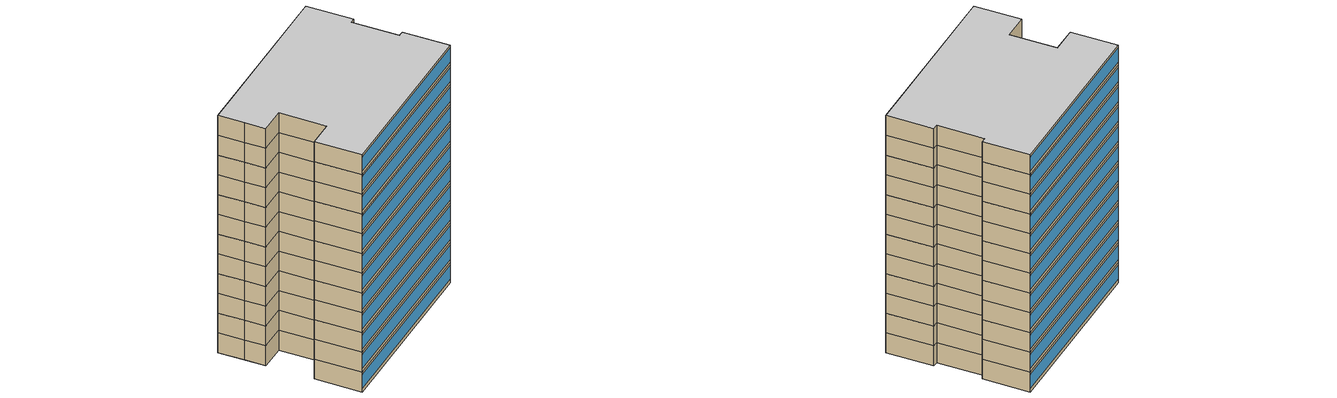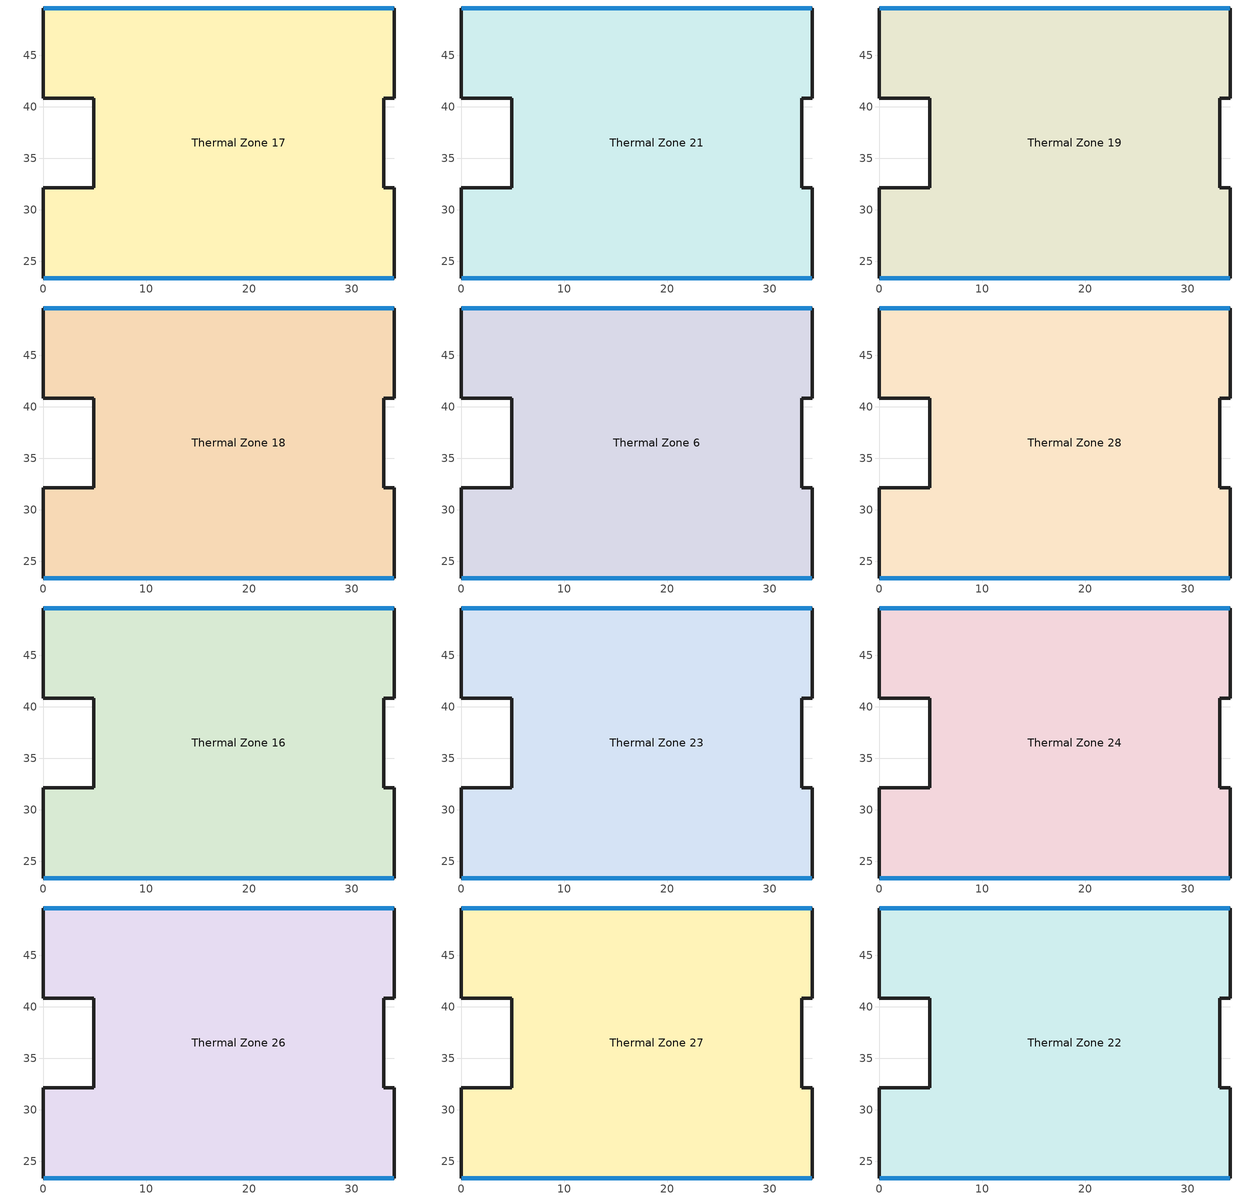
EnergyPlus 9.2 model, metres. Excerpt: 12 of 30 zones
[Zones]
Thermal Zone 17
 floor to Thermal Zone 15 (Interior Floor): 34.1,49.62 34.1,40.87 33.1,40.87 33.1,32.12 34.1,32.12 34.1,23.37 0,23.37 0,32.12 4.9,32.12 4.9,40.87 0,40.87 0,49.62 z41.3
 wall outside (ASHRAE 189.1-2009 ExtWall Mass ClimateZone 1): 0,32.12 0,23.37 34.1,23.37 34.1,32.12 33.1,32.12 33.1,40.87 34.1,40.87 34.1,49.62 0,49.62 0,44.72 0,40.87 4.9,40.87 4.9,32.12 0,32.12 z41.3:45.3
 window (ASHRAE 189.1-2009 ExtWindow ClimateZone 1): 34.07,49.62 0.03,49.62 / 0.03,23.37 34.07,23.37 z42.06:44.81
Thermal Zone 21
 floor to Thermal Zone 17 (Interior Floor): 34.1,49.62 34.1,40.87 33.1,40.87 33.1,32.12 34.1,32.12 34.1,23.37 0,23.37 0,32.12 4.9,32.12 4.9,40.87 0,40.87 0,49.62 z45.3
 wall outside (ASHRAE 189.1-2009 ExtWall Mass ClimateZone 1): 0,32.12 0,23.37 34.1,23.37 34.1,32.12 33.1,32.12 33.1,40.87 34.1,40.87 34.1,49.62 0,49.62 0,44.72 0,40.87 4.9,40.87 4.9,32.12 0,32.12 z45.3:49.3
 window (ASHRAE 189.1-2009 ExtWindow ClimateZone 1): 34.07,49.62 0.03,49.62 / 0.03,23.37 34.07,23.37 z46.06:48.81
Thermal Zone 19
 floor to Thermal Zone 21 (Interior Floor): 34.1,49.62 34.1,40.87 33.1,40.87 33.1,32.12 34.1,32.12 34.1,23.37 0,23.37 0,32.12 4.9,32.12 4.9,40.87 0,40.87 0,49.62 z49.3
 wall outside (ASHRAE 189.1-2009 ExtWall Mass ClimateZone 1): 0,32.12 0,23.37 34.1,23.37 34.1,32.12 33.1,32.12 33.1,40.87 34.1,40.87 34.1,49.62 0,49.62 0,44.72 0,40.87 4.9,40.87 4.9,32.12 0,32.12 z49.3:53.3
 window (ASHRAE 189.1-2009 ExtWindow ClimateZone 1): 34.07,49.62 0.03,49.62 / 0.03,23.37 34.07,23.37 z50.06:52.81
Thermal Zone 18
 floor to Thermal Zone 19 (Interior Floor): 34.1,49.62 34.1,40.87 33.1,40.87 33.1,32.12 34.1,32.12 34.1,23.37 0,23.37 0,32.12 4.9,32.12 4.9,40.87 0,40.87 0,49.62 z53.3
 wall outside (ASHRAE 189.1-2009 ExtWall Mass ClimateZone 1): 0,32.12 0,23.37 34.1,23.37 34.1,32.12 33.1,32.12 33.1,40.87 34.1,40.87 34.1,49.62 0,49.62 0,44.72 0,40.87 4.9,40.87 4.9,32.12 0,32.12 z53.3:57.3
 window (ASHRAE 189.1-2009 ExtWindow ClimateZone 1): 34.07,49.62 0.03,49.62 / 0.03,23.37 34.07,23.37 z54.06:56.81
Thermal Zone 6
 floor to Thermal Zone 18 (Interior Floor): 34.1,49.62 34.1,40.87 33.1,40.87 33.1,32.12 34.1,32.12 34.1,23.37 0,23.37 0,32.12 4.9,32.12 4.9,40.87 0,40.87 0,49.62 z57.3
 wall outside (ASHRAE 189.1-2009 ExtWall Mass ClimateZone 1): 0,32.12 0,23.37 34.1,23.37 34.1,32.12 33.1,32.12 33.1,40.87 34.1,40.87 34.1,49.62 0,49.62 0,44.72 0,40.87 4.9,40.87 4.9,32.12 0,32.12 z57.3:61.3
 window (ASHRAE 189.1-2009 ExtWindow ClimateZone 1): 34.07,49.62 0.03,49.62 / 0.03,23.37 34.07,23.37 z58.06:60.81
Thermal Zone 28
 floor to Thermal Zone 6 (Interior Floor): 34.1,49.62 34.1,40.87 33.1,40.87 33.1,32.12 34.1,32.12 34.1,23.37 0,23.37 0,32.12 4.9,32.12 4.9,40.87 0,40.87 0,49.62 z61.3
 wall outside (ASHRAE 189.1-2009 ExtWall Mass ClimateZone 1): 0,32.12 0,23.37 34.1,23.37 34.1,32.12 33.1,32.12 33.1,40.87 34.1,40.87 34.1,49.62 0,49.62 0,44.72 0,40.87 4.9,40.87 4.9,32.12 0,32.12 z61.3:65.3
 window (ASHRAE 189.1-2009 ExtWindow ClimateZone 1): 34.07,49.62 0.03,49.62 / 0.03,23.37 34.07,23.37 z62.06:64.81
Thermal Zone 16
 floor to Thermal Zone 28 (Interior Floor): 34.1,49.62 34.1,40.87 33.1,40.87 33.1,32.12 34.1,32.12 34.1,23.37 0,23.37 0,32.12 4.9,32.12 4.9,40.87 0,40.87 0,49.62 z65.3
 wall outside (ASHRAE 189.1-2009 ExtWall Mass ClimateZone 1): 0,32.12 0,23.37 34.1,23.37 34.1,32.12 33.1,32.12 33.1,40.87 34.1,40.87 34.1,49.62 0,49.62 0,44.72 0,40.87 4.9,40.87 4.9,32.12 0,32.12 z65.3:69.3
 window (ASHRAE 189.1-2009 ExtWindow ClimateZone 1): 34.07,49.62 0.03,49.62 / 0.03,23.37 34.07,23.37 z66.06:68.81
Thermal Zone 23
 floor to Thermal Zone 16 (Interior Floor): 34.1,49.62 34.1,40.87 33.1,40.87 33.1,32.12 34.1,32.12 34.1,23.37 0,23.37 0,32.12 4.9,32.12 4.9,40.87 0,40.87 0,49.62 z69.3
 wall outside (ASHRAE 189.1-2009 ExtWall Mass ClimateZone 1): 0,32.12 0,23.37 34.1,23.37 34.1,32.12 33.1,32.12 33.1,40.87 34.1,40.87 34.1,49.62 0,49.62 0,44.72 0,40.87 4.9,40.87 4.9,32.12 0,32.12 z69.3:73.3
 window (ASHRAE 189.1-2009 ExtWindow ClimateZone 1): 34.07,49.62 0.03,49.62 / 0.03,23.37 34.07,23.37 z70.06:72.81
Thermal Zone 24
 floor to Thermal Zone 23 (Interior Floor): 34.1,49.62 34.1,40.87 33.1,40.87 33.1,32.12 34.1,32.12 34.1,23.37 0,23.37 0,32.12 4.9,32.12 4.9,40.87 0,40.87 0,49.62 z73.3
 wall outside (ASHRAE 189.1-2009 ExtWall Mass ClimateZone 1): 0,32.12 0,23.37 34.1,23.37 34.1,32.12 33.1,32.12 33.1,40.87 34.1,40.87 34.1,49.62 0,49.62 0,44.72 0,40.87 4.9,40.87 4.9,32.12 0,32.12 z73.3:77.3
 window (ASHRAE 189.1-2009 ExtWindow ClimateZone 1): 34.07,49.62 0.03,49.62 / 0.03,23.37 34.07,23.37 z74.06:76.81
Thermal Zone 26
 floor to Thermal Zone 24 (Interior Floor): 34.1,49.62 34.1,40.87 33.1,40.87 33.1,32.12 34.1,32.12 34.1,23.37 0,23.37 0,32.12 4.9,32.12 4.9,40.87 0,40.87 0,49.62 z77.3
 wall outside (ASHRAE 189.1-2009 ExtWall Mass ClimateZone 1): 0,32.12 0,23.37 34.1,23.37 34.1,32.12 33.1,32.12 33.1,40.87 34.1,40.87 34.1,49.62 0,49.62 0,44.72 0,40.87 4.9,40.87 4.9,32.12 0,32.12 z77.3:81.3
 window (ASHRAE 189.1-2009 ExtWindow ClimateZone 1): 34.07,49.62 0.03,49.62 / 0.03,23.37 34.07,23.37 z78.06:80.81
Thermal Zone 27
 floor to Thermal Zone 26 (Interior Floor): 34.1,49.62 34.1,40.87 33.1,40.87 33.1,32.12 34.1,32.12 34.1,23.37 0,23.37 0,32.12 4.9,32.12 4.9,40.87 0,40.87 0,49.62 z81.3
 wall outside (ASHRAE 189.1-2009 ExtWall Mass ClimateZone 1): 0,32.12 0,23.37 34.1,23.37 34.1,32.12 33.1,32.12 33.1,40.87 34.1,40.87 34.1,49.62 0,49.62 0,44.72 0,40.87 4.9,40.87 4.9,32.12 0,32.12 z81.3:85.3
 window (ASHRAE 189.1-2009 ExtWindow ClimateZone 1): 34.07,49.62 0.03,49.62 / 0.03,23.37 34.07,23.37 z82.06:84.81
Thermal Zone 22
 floor to Thermal Zone 27 (Interior Floor): 34.1,49.62 34.1,40.87 33.1,40.87 33.1,32.12 34.1,32.12 34.1,23.37 0,23.37 0,32.12 4.9,32.12 4.9,40.87 0,40.87 0,49.62 z85.3
 wall outside (ASHRAE 189.1-2009 ExtWall Mass ClimateZone 1): 0,32.12 0,23.37 34.1,23.37 34.1,32.12 33.1,32.12 33.1,40.87 34.1,40.87 34.1,49.62 0,49.62 0,44.72 0,40.87 4.9,40.87 4.9,32.12 0,32.12 z85.3:89.3
 window (ASHRAE 189.1-2009 ExtWindow ClimateZone 1): 34.07,49.62 0.03,49.62 / 0.03,23.37 34.07,23.37 z86.06:88.81
 ceiling to Thermal Zone 25 (Interior Ceiling): 34.1,23.37 34.1,32.12 33.1,32.12 33.1,40.87 34.1,40.87 34.1,49.62 0,49.62 0,40.87 4.9,40.87 4.9,32.12 0,32.12 0,23.37 z89.3
[Building]
Building 1
[Site:Location]
Site 1: Latitude {deg}=0; Longitude {deg}=0; Time Zone {hr}=0; Elevation {m}=0
[SizingPeriod:DesignDay] Month=7; Day of Month=21; Day Type=SummerDesignDay; Daily Dry-Bulb Temperature Range {deltaC}=10.3; Dry-Bulb Temperature Range Modifier Type=DefaultMultipliers; Barometric Pressure {Pa}=101205; Wind Speed {m/s}=6.4; Wind Direction {deg}=350; Rain Indicator=No; Snow Indicator=No; Daylight Saving Time Indicator=No; Solar Model Indicator=ASHRAETau; ASHRAE Clear Sky Optical Depth for Beam Irradiance (taub)=0.745; ASHRAE Clear Sky Optical Depth for Diffuse Irradiance (taud)=1.352
Name | Maximum Dry-Bulb Temperature {C} | Humidity Condition Type | Wetbulb or DewPoint at Maximum Dry-Bulb {C} | Enthalpy at Maximum Dry-Bulb {J/kg}
Doha International Ann Clg .4% Condns DB=>MWB | 43.7 | Wetbulb | 22.1
Doha International Ann Clg .4% Condns DP=>MDB | 34 | Dewpoint | 30.1
Doha International Ann Clg .4% Condns Enth=>MDB | 35.3 | Enthalpy |  | 105900
Doha International Ann Clg .4% Condns WB=>MDB | 35.2 | Wetbulb | 31.1
[Material] Thermal Absorptance=0.9
Name | Roughness | Thickness {m} | Conductivity {W/m-K} | Density {kg/m3} | Specific Heat {J/kg-K} | Solar Absorptance | Visible Absorptance
1/2IN Gypsum | Smooth | 0.0127 | 0.16 | 784.9 | 830 | 0.4 | 0.4
1IN Stucco | Smooth | 0.0253 | 0.6918 | 1858 | 837 | 0.92 | 0.92
8IN Concrete HW | MediumRough | 0.2033 | 1.7296 | 2243 | 837 | 0.65 | 0.65
F16 Acoustic tile | MediumSmooth | 0.0191 | 0.06 | 368 | 590 | 0.3 | 0.3
M11 100mm lightweight concrete | MediumRough | 0.1016 | 0.53 | 1280 | 840 | 0.5 | 0.5
Wall Insulation [31] | MediumRough | 0.0337 | 0.0432 | 91 | 837 | 0.5 | 0.5
[Material:AirGap]
F05 Ceiling air space resistance: Thermal Resistance {m2-K/W}=0.18
[WindowMaterial:Glazing]
Theoretical Glass [167]: Optical Data Type=SpectralAverage; Thickness {m}=0.003; Solar Transmittance at Normal Incidence=0.2374; Front Side Solar Reflectance at Normal Incidence=0.7126; Back Side Solar Reflectance at Normal Incidence=0; Visible Transmittance at Normal Incidence=0.2512; Front Side Visible Reflectance at Normal Incidence=0.6988; Back Side Visible Reflectance at Normal Incidence=0; Infrared Transmittance at Normal Incidence=0; Front Side Infrared Hemispherical Emissivity=0.985; Back Side Infrared Hemispherical Emissivity=0.985; Conductivity {W/m-K}=2.1073; Dirt Correction Factor for Solar and Visible Transmittance=1; Solar Diffusing=No
[Construction]
ASHRAE 189.1-2009 ExtWall Mass ClimateZone 1: 1IN Stucco, 8IN Concrete HW, Wall Insulation [31], 1/2IN Gypsum
ASHRAE 189.1-2009 ExtWindow ClimateZone 1: Theoretical Glass [167]
Interior Ceiling: M11 100mm lightweight concrete, F05 Ceiling air space resistance, F16 Acoustic tile
Interior Floor: F16 Acoustic tile, F05 Ceiling air space resistance, M11 100mm lightweight concrete
[Zone]
Thermal Zone 16; Thermal Zone 17; Thermal Zone 18; Thermal Zone 19; Thermal Zone 21; Thermal Zone 22; Thermal Zone 23; Thermal Zone 24; Thermal Zone 26; Thermal Zone 27; Thermal Zone 28; Thermal Zone 6
[ZoneControl:Thermostat]
Name | Zone or ZoneList | Control Type Schedule | Control 1
Thermal Zone 16 Thermostat | Thermal Zone 16 | Thermal Zone 16 Thermostat Schedule | Thermal Zone 16 Thermostat
Thermal Zone 17 Thermostat | Thermal Zone 17 | Thermal Zone 17 Thermostat Schedule | Thermal Zone 17 Thermostat
Thermal Zone 18 Thermostat | Thermal Zone 18 | Thermal Zone 18 Thermostat Schedule | Thermal Zone 18 Thermostat
Thermal Zone 19 Thermostat | Thermal Zone 19 | Thermal Zone 19 Thermostat Schedule | Thermal Zone 19 Thermostat
Thermal Zone 21 Thermostat | Thermal Zone 21 | Thermal Zone 21 Thermostat Schedule | Thermal Zone 21 Thermostat
Thermal Zone 22 Thermostat | Thermal Zone 22 | Thermal Zone 22 Thermostat Schedule | Thermal Zone 22 Thermostat
Thermal Zone 23 Thermostat | Thermal Zone 23 | Thermal Zone 23 Thermostat Schedule | Thermal Zone 23 Thermostat
Thermal Zone 24 Thermostat | Thermal Zone 24 | Thermal Zone 24 Thermostat Schedule | Thermal Zone 24 Thermostat
Thermal Zone 26 Thermostat | Thermal Zone 26 | Thermal Zone 26 Thermostat Schedule | Thermal Zone 26 Thermostat
Thermal Zone 27 Thermostat | Thermal Zone 27 | Thermal Zone 27 Thermostat Schedule | Thermal Zone 27 Thermostat
Thermal Zone 28 Thermostat | Thermal Zone 28 | Thermal Zone 28 Thermostat Schedule | Thermal Zone 28 Thermostat
Thermal Zone 6 Thermostat | Thermal Zone 6 | Thermal Zone 6 Thermostat Schedule | Thermal Zone 6 Thermostat
[ThermostatSetpoint:DualSetpoint] Heating Setpoint Temperature Schedule=Large Office HtgSetp; Cooling Setpoint Temperature Schedule=Large Office ClgSetp
Thermal Zone 16 Thermostat; Thermal Zone 17 Thermostat; Thermal Zone 18 Thermostat; Thermal Zone 19 Thermostat; Thermal Zone 21 Thermostat; Thermal Zone 22 Thermostat; Thermal Zone 23 Thermostat; Thermal Zone 24 Thermostat; Thermal Zone 26 Thermostat; Thermal Zone 27 Thermostat; Thermal Zone 28 Thermostat; Thermal Zone 6 Thermostat
[Sizing:Zone] Zone Cooling Design Supply Air Temperature Input Method=SupplyAirTemperature; Zone Cooling Design Supply Air Temperature {C}=14; Zone Cooling Design Supply Air Temperature Difference {deltaC}=11.11; Zone Heating Design Supply Air Temperature Input Method=SupplyAirTemperature; Zone Heating Design Supply Air Temperature {C}=40; Zone Heating Design Supply Air Temperature Difference {deltaC}=11.11; Zone Cooling Design Supply Air Humidity Ratio {kgWater/kgDryAir}=0.0085; Zone Heating Design Supply Air Humidity Ratio {kgWater/kgDryAir}=0.008; Design Specification Outdoor Air Object=189.1-2009 - Office - OpenOffice - CZ1-3 Ventilation; Cooling Design Air Flow Method=DesignDay; Cooling Design Air Flow Rate {m3/s}=0; Cooling Minimum Air Flow per Zone Floor Area {m3/s-m2}=0.000762; Cooling Minimum Air Flow {m3/s}=0; Cooling Minimum Air Flow Fraction=0; Heating Design Air Flow Method=DesignDay; Heating Design Air Flow Rate {m3/s}=0; Heating Maximum Air Flow per Zone Floor Area {m3/s-m2}=0.002032; Heating Maximum Air Flow {m3/s}=0.141576; Heating Maximum Air Flow Fraction=0.3; Account for Dedicated Outdoor Air System=No
Name | Design Specification Zone Air Distribution Object
Thermal Zone 16 | Thermal Zone 16 Design Spec Zone Air Dist
Thermal Zone 17 | Thermal Zone 17 Design Spec Zone Air Dist
Thermal Zone 18 | Thermal Zone 18 Design Spec Zone Air Dist
Thermal Zone 19 | Thermal Zone 19 Design Spec Zone Air Dist
Thermal Zone 21 | Thermal Zone 21 Design Spec Zone Air Dist
Thermal Zone 22 | Thermal Zone 22 Design Spec Zone Air Dist
Thermal Zone 23 | Thermal Zone 23 Design Spec Zone Air Dist
Thermal Zone 24 | Thermal Zone 24 Design Spec Zone Air Dist
Thermal Zone 26 | Thermal Zone 26 Design Spec Zone Air Dist
Thermal Zone 27 | Thermal Zone 27 Design Spec Zone Air Dist
Thermal Zone 28 | Thermal Zone 28 Design Spec Zone Air Dist
Thermal Zone 6 | Thermal Zone 6 Design Spec Zone Air Dist
[DesignSpecification:ZoneAirDistribution] Zone Air Distribution Effectiveness in Cooling Mode=1; Zone Air Distribution Effectiveness in Heating Mode=1
Thermal Zone 16 Design Spec Zone Air Dist; Thermal Zone 17 Design Spec Zone Air Dist; Thermal Zone 18 Design Spec Zone Air Dist; Thermal Zone 19 Design Spec Zone Air Dist; Thermal Zone 21 Design Spec Zone Air Dist; Thermal Zone 22 Design Spec Zone Air Dist; Thermal Zone 23 Design Spec Zone Air Dist; Thermal Zone 24 Design Spec Zone Air Dist; Thermal Zone 26 Design Spec Zone Air Dist; Thermal Zone 27 Design Spec Zone Air Dist; Thermal Zone 28 Design Spec Zone Air Dist; Thermal Zone 6 Design Spec Zone Air Dist
[DesignSpecification:OutdoorAir]
189.1-2009 - Office - OpenOffice - CZ1-3 Ventilation: Outdoor Air Method=Sum; Outdoor Air Flow per Person {m3/s-person}=0.00943895; Outdoor Air Flow per Zone Floor Area {m3/s-m2}=0; Outdoor Air Flow per Zone {m3/s}=0; Outdoor Air Flow Air Changes per Hour {1/hr}=0
[ZoneVentilation:DesignFlowRate] Schedule=Office Work Occ; Design Flow Rate Calculation Method=Flow/Person; Flow Rate per Person {m3/s-person}=0.00943895
Name | Zone or ZoneList
Thermal Zone 16 Ventilation per Person | Thermal Zone 16
Thermal Zone 17 Ventilation per Person | Thermal Zone 17
Thermal Zone 18 Ventilation per Person | Thermal Zone 18
Thermal Zone 19 Ventilation per Person | Thermal Zone 19
Thermal Zone 21 Ventilation per Person | Thermal Zone 21
Thermal Zone 22 Ventilation per Person | Thermal Zone 22
Thermal Zone 23 Ventilation per Person | Thermal Zone 23
Thermal Zone 24 Ventilation per Person | Thermal Zone 24
Thermal Zone 26 Ventilation per Person | Thermal Zone 26
Thermal Zone 27 Ventilation per Person | Thermal Zone 27
Thermal Zone 28 Ventilation per Person | Thermal Zone 28
Thermal Zone 6 Ventilation per Person | Thermal Zone 6
[Schedule:Compact]
Thermal Zone 16 Thermostat Schedule; Thermal Zone 17 Thermostat Schedule; Thermal Zone 18 Thermostat Schedule; Thermal Zone 19 Thermostat Schedule; Thermal Zone 21 Thermostat Schedule; Thermal Zone 22 Thermostat Schedule; Thermal Zone 23 Thermostat Schedule; Thermal Zone 24 Thermostat Schedule; Thermal Zone 26 Thermostat Schedule; Thermal Zone 27 Thermostat Schedule; Thermal Zone 28 Thermostat Schedule; Thermal Zone 6 Thermostat Schedule: Through: 12/31, For: AllDays, Until: 24:00, 4
[Schedule:Day:Interval]
Large Office HtgSetp Default Schedule: No, 06:00, 15.6, 22:00, 21, 24:00, 15.6
Large Office HtgSetp Rule 2 Day Schedule: No, 06:00, 15.6, 18:00, 21, 24:00, 15.6
Large Office HtgSetp Rule 1 Day Schedule; Large Office HtgSetp Summer Design Day: No, 24:00, 15.6
Large Office HtgSetp Winter Design Day: No, 24:00, 21
Large Office ClgSetp Default Schedule; Large Office ClgSetp Summer Design Day: No, 06:00, 26.7, 22:00, 24, 24:00, 26.7
Large Office ClgSetp Rule 2 Day Schedule: No, 06:00, 26.7, 18:00, 24, 24:00, 26.7
Large Office ClgSetp Rule 1 Day Schedule; Large Office ClgSetp Winter Design Day: No, 24:00, 26.7
Office Bldg Occ Default Schedule: No, 06:00, 0, 07:00, 0.1, 08:00, 0.2, 12:00, 0.85, 13:00, 0.5, 17:00, 0.85, 18:00, 0.7, 20:00, 0.4, 22:00, 0.1, 24:00, 0.05
Office Bldg Occ Rule 1 Day Schedule; Office Bldg Occ Winter Design Day: No, 24:00, 0
Office Bldg Occ Rule 2 Day Schedule: No, 06:00, 0, 08:00, 0.1, 14:00, 0.4, 17:00, 0.1, 24:00, 0
Office Bldg Occ Summer Design Day: No, 06:00, 0, 22:00, 1, 24:00, 0.05
[Schedule:Week:Daily]
Large Office HtgSetp Week Rule - Jan1-Jan3: Large Office HtgSetp Default Schedule, Large Office HtgSetp Default Schedule, Large Office HtgSetp Default Schedule, Large Office HtgSetp Default Schedule, Large Office HtgSetp Default Schedule, Large Office HtgSetp Default Schedule, Large Office HtgSetp Rule 2 Day Schedule, Large Office HtgSetp Default Schedule, Large Office HtgSetp Summer Design Day, Large Office HtgSetp Winter Design Day, Large Office HtgSetp Default Schedule, Large Office HtgSetp Default Schedule
Large Office HtgSetp Week Rule - Jan4-Dec31: Large Office HtgSetp Rule 1 Day Schedule, Large Office HtgSetp Default Schedule, Large Office HtgSetp Default Schedule, Large Office HtgSetp Default Schedule, Large Office HtgSetp Default Schedule, Large Office HtgSetp Default Schedule, Large Office HtgSetp Rule 2 Day Schedule, Large Office HtgSetp Default Schedule, Large Office HtgSetp Summer Design Day, Large Office HtgSetp Winter Design Day, Large Office HtgSetp Default Schedule, Large Office HtgSetp Default Schedule
Large Office ClgSetp Week Rule - Jan1-Jan3: Large Office ClgSetp Default Schedule, Large Office ClgSetp Default Schedule, Large Office ClgSetp Default Schedule, Large Office ClgSetp Default Schedule, Large Office ClgSetp Default Schedule, Large Office ClgSetp Default Schedule, Large Office ClgSetp Rule 2 Day Schedule, Large Office ClgSetp Default Schedule, Large Office ClgSetp Summer Design Day, Large Office ClgSetp Winter Design Day, Large Office ClgSetp Default Schedule, Large Office ClgSetp Default Schedule
Large Office ClgSetp Week Rule - Jan4-Dec31: Large Office ClgSetp Rule 1 Day Schedule, Large Office ClgSetp Default Schedule, Large Office ClgSetp Default Schedule, Large Office ClgSetp Default Schedule, Large Office ClgSetp Default Schedule, Large Office ClgSetp Default Schedule, Large Office ClgSetp Rule 2 Day Schedule, Large Office ClgSetp Default Schedule, Large Office ClgSetp Summer Design Day, Large Office ClgSetp Winter Design Day, Large Office ClgSetp Default Schedule, Large Office ClgSetp Default Schedule
Office Work Occ Week Rule - Jan1-Jan3: Office Bldg Occ Default Schedule, Office Bldg Occ Default Schedule, Office Bldg Occ Default Schedule, Office Bldg Occ Default Schedule, Office Bldg Occ Default Schedule, Office Bldg Occ Default Schedule, Office Bldg Occ Rule 2 Day Schedule, Office Bldg Occ Default Schedule, Office Bldg Occ Summer Design Day, Office Bldg Occ Winter Design Day, Office Bldg Occ Default Schedule, Office Bldg Occ Default Schedule
Office Work Occ Week Rule - Jan4-Dec31: Office Bldg Occ Rule 1 Day Schedule, Office Bldg Occ Default Schedule, Office Bldg Occ Default Schedule, Office Bldg Occ Default Schedule, Office Bldg Occ Default Schedule, Office Bldg Occ Default Schedule, Office Bldg Occ Rule 2 Day Schedule, Office Bldg Occ Default Schedule, Office Bldg Occ Summer Design Day, Office Bldg Occ Winter Design Day, Office Bldg Occ Default Schedule, Office Bldg Occ Default Schedule
[Schedule:Year]
Large Office HtgSetp: Large Office HtgSetp Week Rule - Jan1-Jan3, 1, 1, 1, 3, Large Office HtgSetp Week Rule - Jan4-Dec31, 1, 4, 12, 31
Large Office ClgSetp: Large Office ClgSetp Week Rule - Jan1-Jan3, 1, 1, 1, 3, Large Office ClgSetp Week Rule - Jan4-Dec31, 1, 4, 12, 31
Office Work Occ: Office Work Occ Week Rule - Jan1-Jan3, 1, 1, 1, 3, Office Work Occ Week Rule - Jan4-Dec31, 1, 4, 12, 31
